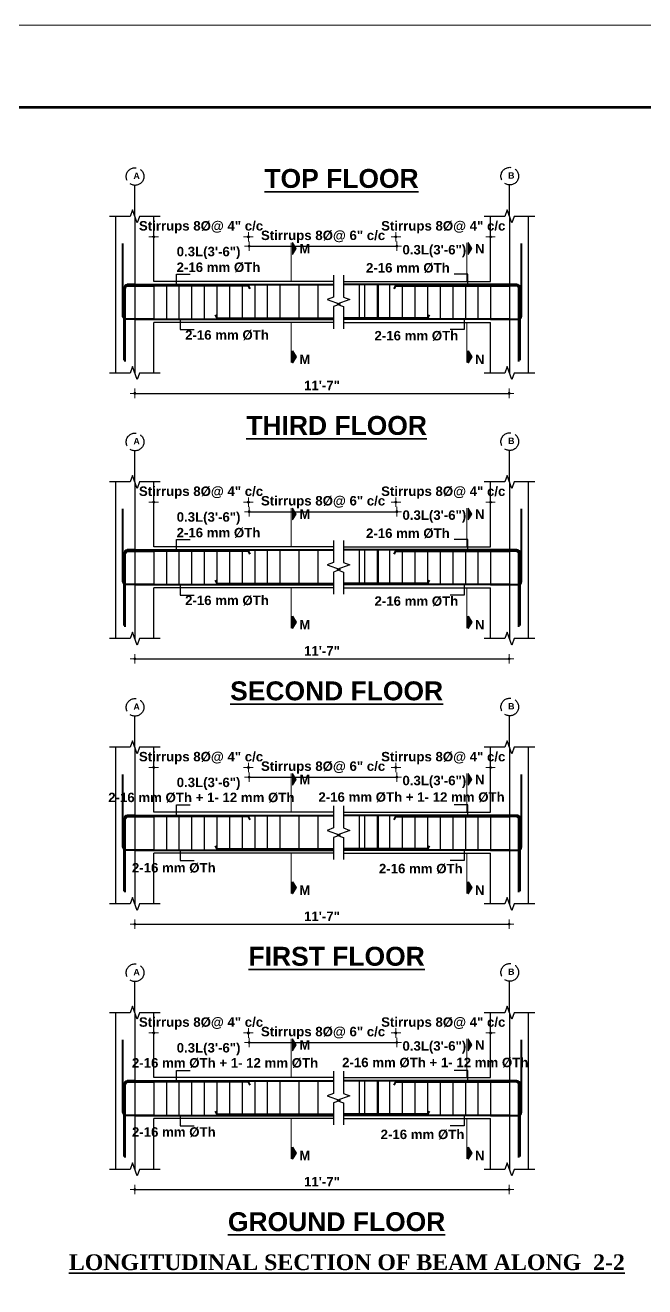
# Model space of a CAD drawing. Header units: inches. Extents: x -12073856 to 12321241, y -1226296 to 1319224.
# Drawn here: x 128717 to 129110, y 49499 to 50299 of the extents above; entities that cross this region are included whole.
import ezdxf
from ezdxf.enums import TextEntityAlignment as Align

# ---------------------------------------------------------------- set-up
doc = ezdxf.new("R2010")
doc.units = ezdxf.units.IN
doc.header["$MEASUREMENT"] = 0
doc.header["$PDMODE"] = 35
doc.linetypes.add('ACAD_ISO02W100', pattern=[15, 12, -3])
for name, color, linetype, lineweight in [('BAR', 5, 'Continuous', 40), ('BORDER', 7, 'Continuous', 60), ('Dimension', 130, 'Continuous', 9), ('Hatch', 9, 'Continuous', 9), ('HATCH1', 4, 'ACAD_ISO02W100', 13), ('TEXT', 255, 'Continuous', 35), ('Window', 3, 'Continuous', 0)]:
    doc.layers.add(name, color=color, linetype=linetype, lineweight=lineweight)
doc.layers.add('STIRRUP', color=10, linetype='Continuous')
doc.styles.add('1.8 str', font='times.ttf', dxfattribs={"width": 0.8, "height": 6})
doc.styles.add('STYLE1', font='arialbd.ttf')
doc.dimstyles.new('1.4', dxfattribs={"dimscale": 0, "dimtxt": 6, "dimasz": 0.5, "dimexe": 2, "dimexo": 9, "dimgap": 2, "dimtad": 1, "dimdec": 0, "dimlfac": 0.5, "dimzin": 3, "dimdsep": 46, "dimlunit": 4, "dimtxsty": '1.8 str', "dimblk": 'DIM', "dimcen": 3, "dimdle": 3, "dimse1": 1, "dimse2": 1, "dimclrd": 256, "dimclre": 256, "dimclrt": 7, "dimadec": 1, "dimazin": 2, "dimtfac": 1, "dimtdec": 0, "dimtix": 1, "dimtofl": 0, "dimtmove": 2, "dimatfit": 3, "dimldrblk": 'ARROW', "dimfxl": 2, "dimfrac": 2, "dimtolj": 2, "dimtzin": 0, "dimarcsym": 0})

# ---------------------------------------------------------------- blocks, each defined once
blk = doc.blocks.new('DIM')
at = {"layer": 'Dimension'}
h = blk.add_hatch(color=256, dxfattribs=at)
h.paths.add_polyline_path([(0, 1.3), (0, 0), (1.3, 0, 0.414214)])
h.paths.add_polyline_path([(1.3, 0), (0, 0), (0, -1.3, 0.414214)])
h.paths.add_polyline_path([(0, 0), (-1.3, 0, 0.414214), (0, -1.3)])
h.paths.add_polyline_path([(0, 1.3, 0.414214), (-1.3, 0), (0, 0)])
for p, q in [((-6, 0), (6, 0)), ((0, 6), (0, -6))]:
    blk.add_line(p, q, dxfattribs=at)
blk.add_circle((0, 0), 1.28, dxfattribs=at)
blk = doc.blocks.new('*D2326')
at = {"layer": 'Defpoints', "color": 0, "ltscale": 10, "transparency": 16777216}
for p in [(128798.8, 49660.2), (128798.8, 49646.66), (128858.8, 49629.14)]:
    blk.add_point(p, dxfattribs=at)
at = {"layer": 'Dimension', "lineweight": -2, "ltscale": 10, "transparency": 16777216}
for p, q in [((128798.3, 49660.2), (128797.8, 49660.2)), ((128859.3, 49660.2), (128859.8, 49660.2))]:
    blk.add_line(p, q, dxfattribs=at)
at = {"layer": 'Dimension', "lineweight": -2, "ltscale": 10, "transparency": 16777216, "xscale": 0.5, "yscale": 0.5, "zscale": 0.5}
blk.add_blockref('DIM', (128798.8, 49660.2), dxfattribs=at)
at = {"layer": 'Dimension', "lineweight": -2, "ltscale": 10, "transparency": 16777216, "xscale": 0.5, "yscale": 0.5, "zscale": 0.5, "rotation": 180}
blk.add_blockref('DIM', (128858.8, 49660.2), dxfattribs=at)
at = {"layer": 'Dimension', "color": 7, "ltscale": 10, "transparency": 16777216, "insert": (128828.8, 49666.22), "char_height": 6, "attachment_point": 5, "style": 'STYLE1'}
blk.add_mtext('\\A2;Stirrups 8%%C@ 4" c/c', dxfattribs=at)
blk = doc.blocks.new('ARROW')
at = {"layer": 'Hatch'}
h = blk.add_hatch(color=256, dxfattribs=at)
h.dxf.hatch_style = 1
h.paths.add_polyline_path([(12191115.8, -1270860.1), (12191485.4, -1270660.1), (12191115.8, -1270660.1)])
for p, q in [((12191115.8, -1270860.1), (12191115.8, -1270060.1)), ((12191015.8, -1270160.1), (12196382.9, -1270160.1)), ((12191485.4, -1270660.1), (12190746.1, -1270660.1)), ((12190746.1, -1270660.1), (12191115.8, -1270860.1)), ((12191485.4, -1270660.1), (12191115.8, -1270860.1))]:
    blk.add_line(p, q, dxfattribs=at)
blk = doc.blocks.new('*D2327')
at = {"layer": 'Defpoints', "color": 0, "ltscale": 10, "transparency": 16777216}
for p in [(129012.36, 49660.2), (129012.36, 49646.66), (128952.36, 49629.14)]:
    blk.add_point(p, dxfattribs=at)
at = {"layer": 'Dimension', "lineweight": -2, "ltscale": 10, "transparency": 16777216}
for p, q in [((128951.86, 49660.2), (128951.36, 49660.2)), ((129012.86, 49660.2), (129013.36, 49660.2))]:
    blk.add_line(p, q, dxfattribs=at)
at = {"layer": 'Dimension', "lineweight": -2, "ltscale": 10, "transparency": 16777216, "xscale": 0.5, "yscale": 0.5, "zscale": 0.5}
blk.add_blockref('DIM', (128952.36, 49660.2), dxfattribs=at)
at = {"layer": 'Dimension', "lineweight": -2, "ltscale": 10, "transparency": 16777216, "xscale": 0.5, "yscale": 0.5, "zscale": 0.5, "rotation": 180}
blk.add_blockref('DIM', (129012.36, 49660.2), dxfattribs=at)
at = {"layer": 'Dimension', "color": 7, "ltscale": 10, "transparency": 16777216, "insert": (128982.36, 49666.22), "char_height": 6, "attachment_point": 5, "style": 'STYLE1'}
blk.add_mtext('\\A2;Stirrups 8%%C@ 4" c/c', dxfattribs=at)
blk = doc.blocks.new('*D2328')
at = {"layer": 'Defpoints', "color": 0, "ltscale": 10, "transparency": 16777216}
for p in [(128952.95, 49654.16), (128859.38, 49622.74), (128952.95, 49622.74)]:
    blk.add_point(p, dxfattribs=at)
at = {"layer": 'Dimension', "lineweight": -2, "ltscale": 10, "transparency": 16777216}
blk.add_line((128859.88, 49654.16), (128952.45, 49654.16), dxfattribs=at)
at = {"layer": 'Dimension', "lineweight": -2, "ltscale": 10, "transparency": 16777216, "xscale": 0.5, "yscale": 0.5, "zscale": 0.5, "rotation": 180}
blk.add_blockref('DIM', (128859.38, 49654.16), dxfattribs=at)
at = {"layer": 'Dimension', "lineweight": -2, "ltscale": 10, "transparency": 16777216, "xscale": 0.5, "yscale": 0.5, "zscale": 0.5}
blk.add_blockref('DIM', (128952.95, 49654.16), dxfattribs=at)
at = {"layer": 'Dimension', "color": 7, "ltscale": 10, "transparency": 16777216, "insert": (128906.16, 49660.19), "char_height": 6, "attachment_point": 5, "style": 'STYLE1'}
blk.add_mtext('\\A2;Stirrups 8%%C@ 6" c/c', dxfattribs=at)
blk = doc.blocks.new('*D2329')
at = {"layer": 'Defpoints', "color": 0, "ltscale": 10, "transparency": 16777216}
for p in [(128786.8, 49573.7), (129024.15, 49573.7), (129024.15, 49560.89)]:
    blk.add_point(p, dxfattribs=at)
at = {"layer": 'Dimension', "lineweight": -2, "ltscale": 10, "transparency": 16777216}
blk.add_line((128787.3, 49560.89), (129023.65, 49560.89), dxfattribs=at)
at = {"layer": 'Dimension', "lineweight": -2, "ltscale": 10, "transparency": 16777216, "xscale": 0.5, "yscale": 0.5, "zscale": 0.5, "rotation": 180}
blk.add_blockref('DIM', (128786.8, 49560.89), dxfattribs=at)
at = {"layer": 'Dimension', "lineweight": -2, "ltscale": 10, "transparency": 16777216, "xscale": 0.5, "yscale": 0.5, "zscale": 0.5}
blk.add_blockref('DIM', (129024.15, 49560.89), dxfattribs=at)
at = {"layer": 'Dimension', "color": 7, "ltscale": 10, "transparency": 16777216, "insert": (128905.47, 49565.9), "char_height": 6, "attachment_point": 5, "style": 'STYLE1'}
blk.add_mtext('\\A2;11\'-7"', dxfattribs=at)
blk = doc.blocks.new('*D2330')
at = {"layer": 'Defpoints', "color": 0, "ltscale": 10, "transparency": 16777216}
for p in [(128798.8, 49828.49), (128798.8, 49814.95), (128858.8, 49797.43)]:
    blk.add_point(p, dxfattribs=at)
at = {"layer": 'Dimension', "lineweight": -2, "ltscale": 10, "transparency": 16777216}
for p, q in [((128798.3, 49828.49), (128797.8, 49828.49)), ((128859.3, 49828.49), (128859.8, 49828.49))]:
    blk.add_line(p, q, dxfattribs=at)
at = {"layer": 'Dimension', "lineweight": -2, "ltscale": 10, "transparency": 16777216, "xscale": 0.5, "yscale": 0.5, "zscale": 0.5}
blk.add_blockref('DIM', (128798.8, 49828.49), dxfattribs=at)
at = {"layer": 'Dimension', "lineweight": -2, "ltscale": 10, "transparency": 16777216, "xscale": 0.5, "yscale": 0.5, "zscale": 0.5, "rotation": 180}
blk.add_blockref('DIM', (128858.8, 49828.49), dxfattribs=at)
at = {"layer": 'Dimension', "color": 7, "ltscale": 10, "transparency": 16777216, "insert": (128828.8, 49834.52), "char_height": 6, "attachment_point": 5, "style": 'STYLE1'}
blk.add_mtext('\\A2;Stirrups 8%%C@ 4" c/c', dxfattribs=at)
blk = doc.blocks.new('*D2331')
at = {"layer": 'Defpoints', "color": 0, "ltscale": 10, "transparency": 16777216}
for p in [(129012.36, 49828.49), (129012.36, 49814.95), (128952.36, 49797.43)]:
    blk.add_point(p, dxfattribs=at)
at = {"layer": 'Dimension', "lineweight": -2, "ltscale": 10, "transparency": 16777216}
for p, q in [((128951.86, 49828.49), (128951.36, 49828.49)), ((129012.86, 49828.49), (129013.36, 49828.49))]:
    blk.add_line(p, q, dxfattribs=at)
at = {"layer": 'Dimension', "lineweight": -2, "ltscale": 10, "transparency": 16777216, "xscale": 0.5, "yscale": 0.5, "zscale": 0.5}
blk.add_blockref('DIM', (128952.36, 49828.49), dxfattribs=at)
at = {"layer": 'Dimension', "lineweight": -2, "ltscale": 10, "transparency": 16777216, "xscale": 0.5, "yscale": 0.5, "zscale": 0.5, "rotation": 180}
blk.add_blockref('DIM', (129012.36, 49828.49), dxfattribs=at)
at = {"layer": 'Dimension', "color": 7, "ltscale": 10, "transparency": 16777216, "insert": (128982.36, 49834.52), "char_height": 6, "attachment_point": 5, "style": 'STYLE1'}
blk.add_mtext('\\A2;Stirrups 8%%C@ 4" c/c', dxfattribs=at)
blk = doc.blocks.new('*D2332')
at = {"layer": 'Defpoints', "color": 0, "ltscale": 10, "transparency": 16777216}
for p in [(128952.95, 49822.46), (128859.38, 49791.03), (128952.95, 49791.03)]:
    blk.add_point(p, dxfattribs=at)
at = {"layer": 'Dimension', "lineweight": -2, "ltscale": 10, "transparency": 16777216}
blk.add_line((128859.88, 49822.46), (128952.45, 49822.46), dxfattribs=at)
at = {"layer": 'Dimension', "lineweight": -2, "ltscale": 10, "transparency": 16777216, "xscale": 0.5, "yscale": 0.5, "zscale": 0.5, "rotation": 180}
blk.add_blockref('DIM', (128859.38, 49822.46), dxfattribs=at)
at = {"layer": 'Dimension', "lineweight": -2, "ltscale": 10, "transparency": 16777216, "xscale": 0.5, "yscale": 0.5, "zscale": 0.5}
blk.add_blockref('DIM', (128952.95, 49822.46), dxfattribs=at)
at = {"layer": 'Dimension', "color": 7, "ltscale": 10, "transparency": 16777216, "insert": (128906.16, 49828.48), "char_height": 6, "attachment_point": 5, "style": 'STYLE1'}
blk.add_mtext('\\A2;Stirrups 8%%C@ 6" c/c', dxfattribs=at)
blk = doc.blocks.new('*D2333')
at = {"layer": 'Defpoints', "color": 0, "ltscale": 10, "transparency": 16777216}
for p in [(128798.8, 49996.78), (128798.8, 49983.24), (128858.8, 49965.73)]:
    blk.add_point(p, dxfattribs=at)
at = {"layer": 'Dimension', "lineweight": -2, "ltscale": 10, "transparency": 16777216}
for p, q in [((128798.3, 49996.78), (128797.8, 49996.78)), ((128859.3, 49996.78), (128859.8, 49996.78))]:
    blk.add_line(p, q, dxfattribs=at)
at = {"layer": 'Dimension', "lineweight": -2, "ltscale": 10, "transparency": 16777216, "xscale": 0.5, "yscale": 0.5, "zscale": 0.5}
blk.add_blockref('DIM', (128798.8, 49996.78), dxfattribs=at)
at = {"layer": 'Dimension', "lineweight": -2, "ltscale": 10, "transparency": 16777216, "xscale": 0.5, "yscale": 0.5, "zscale": 0.5, "rotation": 180}
blk.add_blockref('DIM', (128858.8, 49996.78), dxfattribs=at)
at = {"layer": 'Dimension', "color": 7, "ltscale": 10, "transparency": 16777216, "insert": (128828.8, 50002.81), "char_height": 6, "attachment_point": 5, "style": 'STYLE1'}
blk.add_mtext('\\A2;Stirrups 8%%C@ 4" c/c', dxfattribs=at)
blk = doc.blocks.new('*D2334')
at = {"layer": 'Defpoints', "color": 0, "ltscale": 10, "transparency": 16777216}
for p in [(129012.36, 49996.78), (129012.36, 49983.24), (128952.36, 49965.73)]:
    blk.add_point(p, dxfattribs=at)
at = {"layer": 'Dimension', "lineweight": -2, "ltscale": 10, "transparency": 16777216}
for p, q in [((128951.86, 49996.78), (128951.36, 49996.78)), ((129012.86, 49996.78), (129013.36, 49996.78))]:
    blk.add_line(p, q, dxfattribs=at)
at = {"layer": 'Dimension', "lineweight": -2, "ltscale": 10, "transparency": 16777216, "xscale": 0.5, "yscale": 0.5, "zscale": 0.5}
blk.add_blockref('DIM', (128952.36, 49996.78), dxfattribs=at)
at = {"layer": 'Dimension', "lineweight": -2, "ltscale": 10, "transparency": 16777216, "xscale": 0.5, "yscale": 0.5, "zscale": 0.5, "rotation": 180}
blk.add_blockref('DIM', (129012.36, 49996.78), dxfattribs=at)
at = {"layer": 'Dimension', "color": 7, "ltscale": 10, "transparency": 16777216, "insert": (128982.36, 50002.81), "char_height": 6, "attachment_point": 5, "style": 'STYLE1'}
blk.add_mtext('\\A2;Stirrups 8%%C@ 4" c/c', dxfattribs=at)
blk = doc.blocks.new('*D2335')
at = {"layer": 'Defpoints', "color": 0, "ltscale": 10, "transparency": 16777216}
for p in [(128952.95, 49990.75), (128859.38, 49959.32), (128952.95, 49959.32)]:
    blk.add_point(p, dxfattribs=at)
at = {"layer": 'Dimension', "lineweight": -2, "ltscale": 10, "transparency": 16777216}
blk.add_line((128859.88, 49990.75), (128952.45, 49990.75), dxfattribs=at)
at = {"layer": 'Dimension', "lineweight": -2, "ltscale": 10, "transparency": 16777216, "xscale": 0.5, "yscale": 0.5, "zscale": 0.5, "rotation": 180}
blk.add_blockref('DIM', (128859.38, 49990.75), dxfattribs=at)
at = {"layer": 'Dimension', "lineweight": -2, "ltscale": 10, "transparency": 16777216, "xscale": 0.5, "yscale": 0.5, "zscale": 0.5}
blk.add_blockref('DIM', (128952.95, 49990.75), dxfattribs=at)
at = {"layer": 'Dimension', "color": 7, "ltscale": 10, "transparency": 16777216, "insert": (128906.16, 49996.77), "char_height": 6, "attachment_point": 5, "style": 'STYLE1'}
blk.add_mtext('\\A2;Stirrups 8%%C@ 6" c/c', dxfattribs=at)
blk = doc.blocks.new('*D2410')
at = {"layer": 'Defpoints', "color": 0, "ltscale": 10, "transparency": 16777216}
for p in [(128798.8, 50165.08), (128798.8, 50151.53), (128858.8, 50134.02)]:
    blk.add_point(p, dxfattribs=at)
at = {"layer": 'Dimension', "lineweight": -2, "ltscale": 10, "transparency": 16777216}
for p, q in [((128798.3, 50165.08), (128797.8, 50165.08)), ((128859.3, 50165.08), (128859.8, 50165.08))]:
    blk.add_line(p, q, dxfattribs=at)
at = {"layer": 'Dimension', "lineweight": -2, "ltscale": 10, "transparency": 16777216, "xscale": 0.5, "yscale": 0.5, "zscale": 0.5}
blk.add_blockref('DIM', (128798.8, 50165.08), dxfattribs=at)
at = {"layer": 'Dimension', "lineweight": -2, "ltscale": 10, "transparency": 16777216, "xscale": 0.5, "yscale": 0.5, "zscale": 0.5, "rotation": 180}
blk.add_blockref('DIM', (128858.8, 50165.08), dxfattribs=at)
at = {"layer": 'Dimension', "color": 7, "ltscale": 10, "transparency": 16777216, "insert": (128828.8, 50171.1), "char_height": 6, "attachment_point": 5, "style": 'STYLE1'}
blk.add_mtext('\\A2;Stirrups 8%%C@ 4" c/c', dxfattribs=at)
blk = doc.blocks.new('*D2411')
at = {"layer": 'Defpoints', "color": 0, "ltscale": 10, "transparency": 16777216}
for p in [(129012.36, 50165.08), (129012.36, 50151.53), (128952.36, 50134.02)]:
    blk.add_point(p, dxfattribs=at)
at = {"layer": 'Dimension', "lineweight": -2, "ltscale": 10, "transparency": 16777216}
for p, q in [((128951.86, 50165.08), (128951.36, 50165.08)), ((129012.86, 50165.08), (129013.36, 50165.08))]:
    blk.add_line(p, q, dxfattribs=at)
at = {"layer": 'Dimension', "lineweight": -2, "ltscale": 10, "transparency": 16777216, "xscale": 0.5, "yscale": 0.5, "zscale": 0.5}
blk.add_blockref('DIM', (128952.36, 50165.08), dxfattribs=at)
at = {"layer": 'Dimension', "lineweight": -2, "ltscale": 10, "transparency": 16777216, "xscale": 0.5, "yscale": 0.5, "zscale": 0.5, "rotation": 180}
blk.add_blockref('DIM', (129012.36, 50165.08), dxfattribs=at)
at = {"layer": 'Dimension', "color": 7, "ltscale": 10, "transparency": 16777216, "insert": (128982.36, 50171.1), "char_height": 6, "attachment_point": 5, "style": 'STYLE1'}
blk.add_mtext('\\A2;Stirrups 8%%C@ 4" c/c', dxfattribs=at)
blk = doc.blocks.new('*D2412')
at = {"layer": 'Defpoints', "color": 0, "ltscale": 10, "transparency": 16777216}
for p in [(128952.95, 50159.04), (128859.38, 50127.62), (128952.95, 50127.62)]:
    blk.add_point(p, dxfattribs=at)
at = {"layer": 'Dimension', "lineweight": -2, "ltscale": 10, "transparency": 16777216}
blk.add_line((128859.88, 50159.04), (128952.45, 50159.04), dxfattribs=at)
at = {"layer": 'Dimension', "lineweight": -2, "ltscale": 10, "transparency": 16777216, "xscale": 0.5, "yscale": 0.5, "zscale": 0.5, "rotation": 180}
blk.add_blockref('DIM', (128859.38, 50159.04), dxfattribs=at)
at = {"layer": 'Dimension', "lineweight": -2, "ltscale": 10, "transparency": 16777216, "xscale": 0.5, "yscale": 0.5, "zscale": 0.5}
blk.add_blockref('DIM', (128952.95, 50159.04), dxfattribs=at)
at = {"layer": 'Dimension', "color": 7, "ltscale": 10, "transparency": 16777216, "insert": (128906.16, 50165.07), "char_height": 6, "attachment_point": 5, "style": 'STYLE1'}
blk.add_mtext('\\A2;Stirrups 8%%C@ 6" c/c', dxfattribs=at)
blk = doc.blocks.new('*D2413')
at = {"layer": 'Defpoints', "color": 0, "ltscale": 10, "transparency": 16777216}
for p in [(128786.8, 49741.99), (129024.15, 49741.99), (129024.15, 49729.18)]:
    blk.add_point(p, dxfattribs=at)
at = {"layer": 'Dimension', "lineweight": -2, "ltscale": 10, "transparency": 16777216}
blk.add_line((128787.3, 49729.18), (129023.65, 49729.18), dxfattribs=at)
at = {"layer": 'Dimension', "lineweight": -2, "ltscale": 10, "transparency": 16777216, "xscale": 0.5, "yscale": 0.5, "zscale": 0.5, "rotation": 180}
blk.add_blockref('DIM', (128786.8, 49729.18), dxfattribs=at)
at = {"layer": 'Dimension', "lineweight": -2, "ltscale": 10, "transparency": 16777216, "xscale": 0.5, "yscale": 0.5, "zscale": 0.5}
blk.add_blockref('DIM', (129024.15, 49729.18), dxfattribs=at)
at = {"layer": 'Dimension', "color": 7, "ltscale": 10, "transparency": 16777216, "insert": (128905.47, 49734.19), "char_height": 6, "attachment_point": 5, "style": 'STYLE1'}
blk.add_mtext('\\A2;11\'-7"', dxfattribs=at)
blk = doc.blocks.new('*D2414')
at = {"layer": 'Defpoints', "color": 0, "ltscale": 10, "transparency": 16777216}
for p in [(128786.8, 49910.29), (129024.15, 49910.29), (129024.15, 49897.47)]:
    blk.add_point(p, dxfattribs=at)
at = {"layer": 'Dimension', "lineweight": -2, "ltscale": 10, "transparency": 16777216}
blk.add_line((128787.3, 49897.47), (129023.65, 49897.47), dxfattribs=at)
at = {"layer": 'Dimension', "lineweight": -2, "ltscale": 10, "transparency": 16777216, "xscale": 0.5, "yscale": 0.5, "zscale": 0.5, "rotation": 180}
blk.add_blockref('DIM', (128786.8, 49897.47), dxfattribs=at)
at = {"layer": 'Dimension', "lineweight": -2, "ltscale": 10, "transparency": 16777216, "xscale": 0.5, "yscale": 0.5, "zscale": 0.5}
blk.add_blockref('DIM', (129024.15, 49897.47), dxfattribs=at)
at = {"layer": 'Dimension', "color": 7, "ltscale": 10, "transparency": 16777216, "insert": (128905.47, 49902.49), "char_height": 6, "attachment_point": 5, "style": 'STYLE1'}
blk.add_mtext('\\A2;11\'-7"', dxfattribs=at)
blk = doc.blocks.new('*D2415')
at = {"layer": 'Defpoints', "color": 0, "ltscale": 10, "transparency": 16777216}
for p in [(128786.8, 50078.58), (129024.15, 50078.58), (129024.15, 50065.77)]:
    blk.add_point(p, dxfattribs=at)
at = {"layer": 'Dimension', "lineweight": -2, "ltscale": 10, "transparency": 16777216}
blk.add_line((128787.3, 50065.77), (129023.65, 50065.77), dxfattribs=at)
at = {"layer": 'Dimension', "lineweight": -2, "ltscale": 10, "transparency": 16777216, "xscale": 0.5, "yscale": 0.5, "zscale": 0.5, "rotation": 180}
blk.add_blockref('DIM', (128786.8, 50065.77), dxfattribs=at)
at = {"layer": 'Dimension', "lineweight": -2, "ltscale": 10, "transparency": 16777216, "xscale": 0.5, "yscale": 0.5, "zscale": 0.5}
blk.add_blockref('DIM', (129024.15, 50065.77), dxfattribs=at)
at = {"layer": 'Dimension', "color": 7, "ltscale": 10, "transparency": 16777216, "insert": (128905.47, 50070.78), "char_height": 6, "attachment_point": 5, "style": 'STYLE1'}
blk.add_mtext('\\A2;11\'-7"', dxfattribs=at)

msp = doc.modelspace()

# ---------------------------------------------------------------- hatches: boundary and pattern name
at = {"layer": 'TEXT', "ltscale": 10}
for points in [[(128886.78, 50161.32), (128886.78, 50153.81), (128889.09, 50157.57)], [(128998.16, 50161.32), (128998.16, 50153.81), (129000.47, 50157.57)], [(128886.78, 50085.18), (128886.78, 50092.68), (128889.09, 50088.93)], [(128998.16, 50085.18), (128998.16, 50092.68), (129000.47, 50088.93)], [(128886.78, 49993.02), (128886.78, 49985.52), (128889.09, 49989.27)], [(128998.16, 49993.02), (128998.16, 49985.52), (129000.47, 49989.27)], [(128886.78, 49916.88), (128886.78, 49924.39), (128889.09, 49920.64)], [(128998.16, 49916.88), (128998.16, 49924.39), (129000.47, 49920.64)], [(128886.78, 49824.73), (128886.78, 49817.23), (128889.09, 49820.98)], [(128998.16, 49824.73), (128998.16, 49817.23), (129000.47, 49820.98)], [(128886.78, 49748.59), (128886.78, 49756.09), (128889.09, 49752.34)], [(128998.16, 49748.59), (128998.16, 49756.09), (129000.47, 49752.34)], [(128886.78, 49656.44), (128886.78, 49648.94), (128889.09, 49652.69)], [(128998.16, 49656.44), (128998.16, 49648.94), (129000.47, 49652.69)], [(128886.78, 49580.3), (128886.78, 49587.8), (128889.09, 49584.05)], [(128998.16, 49580.3), (128998.16, 49587.8), (129000.47, 49584.05)]]:
    msp.add_hatch(color=256, dxfattribs=at).paths.add_polyline_path(points)

# ---------------------------------------------------------------- linework, layer by layer
for p, q in [((128786.8, 50177.94), (128786.8, 50197.89)), ((129024.36, 50177.94), (129024.36, 50197.89)), ((128786.8, 50177.94), (128786.8, 50078.58)), ((129024.36, 50177.94), (129024.36, 50078.58)), ((128786.8, 50009.64), (128786.8, 50029.59)), ((129024.36, 50009.64), (129024.36, 50029.59)), ((128786.8, 50009.64), (128786.8, 49910.29)), ((129024.36, 50009.64), (129024.36, 49910.29)), ((128786.8, 49841.35), (128786.8, 49861.3)), ((129024.36, 49841.35), (129024.36, 49861.3)), ((128786.8, 49841.35), (128786.8, 49741.99)), ((129024.36, 49841.35), (129024.36, 49741.99)), ((128786.8, 49673.06), (128786.8, 49693.01)), ((129024.36, 49673.06), (129024.36, 49693.01)), ((128786.8, 49673.06), (128786.8, 49573.7)), ((129024.36, 49673.06), (129024.36, 49573.7))]:
    msp.add_line(p, q)
at = {"ltscale": 10}
for p, q in [((128774.8, 50078.58), (128774.8, 50177.94)), ((128798.8, 50136.77), (128798.8, 50177.94)), ((129012.36, 50136.77), (129012.36, 50177.94)), ((129036.36, 50134.02), (129036.36, 50177.94)), ((128912.8, 50136.77), (128798.8, 50136.77)), ((128919.01, 50136.77), (129012.36, 50136.77)), ((129036.36, 50078.58), (129036.36, 50134.02)), ((128912.8, 50110.77), (128798.8, 50110.77)), ((128798.8, 50078.58), (128798.8, 50110.77)), ((128919.01, 50110.77), (129012.36, 50110.77)), ((129012.36, 50078.58), (129012.36, 50110.77)), ((128774.8, 49910.29), (128774.8, 50009.64)), ((128798.8, 49968.48), (128798.8, 50009.64)), ((129012.36, 49968.48), (129012.36, 50009.64)), ((129036.36, 49965.73), (129036.36, 50009.64)), ((128912.8, 49968.48), (128798.8, 49968.48)), ((128919.01, 49968.48), (129012.36, 49968.48)), ((129036.36, 49910.29), (129036.36, 49965.73)), ((128912.8, 49942.48), (128798.8, 49942.48)), ((128798.8, 49910.29), (128798.8, 49942.48)), ((128919.01, 49942.48), (129012.36, 49942.48)), ((129012.36, 49910.29), (129012.36, 49942.48)), ((128774.8, 49741.99), (128774.8, 49841.35)), ((128798.8, 49800.18), (128798.8, 49841.35)), ((129012.36, 49800.18), (129012.36, 49841.35)), ((129036.36, 49797.43), (129036.36, 49841.35)), ((128912.8, 49800.18), (128798.8, 49800.18)), ((128919.01, 49800.18), (129012.36, 49800.18)), ((129036.36, 49741.99), (129036.36, 49797.43)), ((128912.8, 49774.18), (128798.8, 49774.18)), ((128798.8, 49741.99), (128798.8, 49774.18)), ((128919.01, 49774.18), (129012.36, 49774.18)), ((129012.36, 49741.99), (129012.36, 49774.18)), ((128774.8, 49573.7), (128774.8, 49673.06)), ((128798.8, 49631.89), (128798.8, 49673.06)), ((129012.36, 49631.89), (129012.36, 49673.06)), ((129036.36, 49629.14), (129036.36, 49673.06)), ((128912.8, 49631.89), (128798.8, 49631.89)), ((128919.01, 49631.89), (129012.36, 49631.89)), ((129036.36, 49573.7), (129036.36, 49629.14)), ((128912.8, 49605.89), (128798.8, 49605.89)), ((128798.8, 49573.7), (128798.8, 49605.89)), ((128919.01, 49605.89), (129012.36, 49605.89)), ((129012.36, 49573.7), (129012.36, 49605.89))]:
    msp.add_line(p, q, dxfattribs=at)
at = {"linetype": 'Continuous', "ltscale": 10}
for points in [[(128802.8, 50177.94), (128789.8, 50177.94), (128788.3, 50173.81), (128785.3, 50182.06), (128783.8, 50177.94), (128770.8, 50177.94)], [(129040.36, 50177.94), (129027.36, 50177.94), (129025.86, 50173.81), (129022.86, 50182.06), (129021.36, 50177.94), (129008.36, 50177.94)], [(128912.8, 50140.77), (128912.8, 50126.77), (128908.67, 50125.27), (128916.92, 50122.27), (128912.8, 50120.77), (128912.8, 50106.77)], [(128912.8, 50140.77), (128912.8, 50126.77), (128908.67, 50125.27), (128916.92, 50122.27), (128912.8, 50120.77), (128912.8, 50106.77)], [(128919.01, 50140.77), (128919.01, 50126.77), (128923.13, 50125.27), (128914.89, 50122.27), (128919.01, 50120.77), (128919.01, 50106.77)], [(128919.01, 50140.77), (128919.01, 50126.77), (128923.13, 50125.27), (128914.89, 50122.27), (128919.01, 50120.77), (128919.01, 50106.77)], [(128802.8, 50078.58), (128789.8, 50078.58), (128788.3, 50074.46), (128785.3, 50082.7), (128783.8, 50078.58), (128770.8, 50078.58)], [(129040.36, 50078.58), (129027.36, 50078.58), (129025.86, 50074.46), (129022.86, 50082.7), (129021.36, 50078.58), (129008.36, 50078.58)], [(128802.8, 50009.64), (128789.8, 50009.64), (128788.3, 50005.52), (128785.3, 50013.76), (128783.8, 50009.64), (128770.8, 50009.64)], [(129040.36, 50009.64), (129027.36, 50009.64), (129025.86, 50005.52), (129022.86, 50013.76), (129021.36, 50009.64), (129008.36, 50009.64)], [(128912.8, 49972.48), (128912.8, 49958.48), (128908.67, 49956.98), (128916.92, 49953.98), (128912.8, 49952.48), (128912.8, 49938.48)], [(128912.8, 49972.48), (128912.8, 49958.48), (128908.67, 49956.98), (128916.92, 49953.98), (128912.8, 49952.48), (128912.8, 49938.48)], [(128919.01, 49972.48), (128919.01, 49958.48), (128923.13, 49956.98), (128914.89, 49953.98), (128919.01, 49952.48), (128919.01, 49938.48)], [(128919.01, 49972.48), (128919.01, 49958.48), (128923.13, 49956.98), (128914.89, 49953.98), (128919.01, 49952.48), (128919.01, 49938.48)], [(128802.8, 49910.29), (128789.8, 49910.29), (128788.3, 49906.16), (128785.3, 49914.41), (128783.8, 49910.29), (128770.8, 49910.29)], [(129040.36, 49910.29), (129027.36, 49910.29), (129025.86, 49906.16), (129022.86, 49914.41), (129021.36, 49910.29), (129008.36, 49910.29)], [(128802.8, 49841.35), (128789.8, 49841.35), (128788.3, 49837.23), (128785.3, 49845.47), (128783.8, 49841.35), (128770.8, 49841.35)], [(129040.36, 49841.35), (129027.36, 49841.35), (129025.86, 49837.23), (129022.86, 49845.47), (129021.36, 49841.35), (129008.36, 49841.35)], [(128912.8, 49804.18), (128912.8, 49790.18), (128908.67, 49788.68), (128916.92, 49785.68), (128912.8, 49784.18), (128912.8, 49770.18)], [(128912.8, 49804.18), (128912.8, 49790.18), (128908.67, 49788.68), (128916.92, 49785.68), (128912.8, 49784.18), (128912.8, 49770.18)], [(128919.01, 49804.18), (128919.01, 49790.18), (128923.13, 49788.68), (128914.89, 49785.68), (128919.01, 49784.18), (128919.01, 49770.18)], [(128919.01, 49804.18), (128919.01, 49790.18), (128923.13, 49788.68), (128914.89, 49785.68), (128919.01, 49784.18), (128919.01, 49770.18)], [(128802.8, 49741.99), (128789.8, 49741.99), (128788.3, 49737.87), (128785.3, 49746.11), (128783.8, 49741.99), (128770.8, 49741.99)], [(129040.36, 49741.99), (129027.36, 49741.99), (129025.86, 49737.87), (129022.86, 49746.11), (129021.36, 49741.99), (129008.36, 49741.99)], [(128802.8, 49673.06), (128789.8, 49673.06), (128788.3, 49668.94), (128785.3, 49677.18), (128783.8, 49673.06), (128770.8, 49673.06)], [(129040.36, 49673.06), (129027.36, 49673.06), (129025.86, 49668.94), (129022.86, 49677.18), (129021.36, 49673.06), (129008.36, 49673.06)], [(128912.8, 49635.89), (128912.8, 49621.89), (128908.67, 49620.39), (128916.92, 49617.39), (128912.8, 49615.89), (128912.8, 49601.89)], [(128912.8, 49635.89), (128912.8, 49621.89), (128908.67, 49620.39), (128916.92, 49617.39), (128912.8, 49615.89), (128912.8, 49601.89)], [(128919.01, 49635.89), (128919.01, 49621.89), (128923.13, 49620.39), (128914.89, 49617.39), (128919.01, 49615.89), (128919.01, 49601.89)], [(128919.01, 49635.89), (128919.01, 49621.89), (128923.13, 49620.39), (128914.89, 49617.39), (128919.01, 49615.89), (128919.01, 49601.89)], [(128802.8, 49573.7), (128789.8, 49573.7), (128788.3, 49569.58), (128785.3, 49577.82), (128783.8, 49573.7), (128770.8, 49573.7)], [(129040.36, 49573.7), (129027.36, 49573.7), (129025.86, 49569.58), (129022.86, 49577.82), (129021.36, 49573.7), (129008.36, 49573.7)]]:
    msp.add_lwpolyline(points, dxfattribs=at)
at = {"layer": 'BAR', "ltscale": 10}
for p, q in [((128786.8, 50134.77), (128782.06, 50134.77)), ((128786.8, 50134.77), (128912.8, 50134.77)), ((129024.36, 50134.77), (128919.01, 50134.77)), ((128786.8, 50112.77), (128780.8, 50112.77)), ((128786.8, 50112.77), (128912.8, 50112.77)), ((129024.36, 50112.77), (128919.01, 50112.77)), ((128786.8, 49966.48), (128782.06, 49966.48)), ((128786.8, 49966.48), (128912.8, 49966.48)), ((129024.36, 49966.48), (128919.01, 49966.48)), ((128786.8, 49944.48), (128780.8, 49944.48)), ((128786.8, 49944.48), (128912.8, 49944.48)), ((129024.36, 49944.48), (128919.01, 49944.48)), ((128786.8, 49798.18), (128782.06, 49798.18)), ((128786.8, 49798.18), (128912.8, 49798.18)), ((129024.36, 49798.18), (128919.01, 49798.18)), ((128786.8, 49776.18), (128780.8, 49776.18)), ((128786.8, 49776.18), (128912.8, 49776.18)), ((129024.36, 49776.18), (128919.01, 49776.18)), ((128786.8, 49629.89), (128782.06, 49629.89)), ((128786.8, 49629.89), (128912.8, 49629.89)), ((129024.36, 49629.89), (128919.01, 49629.89)), ((128786.8, 49607.89), (128780.8, 49607.89)), ((128786.8, 49607.89), (128912.8, 49607.89)), ((129024.36, 49607.89), (128919.01, 49607.89))]:
    msp.add_line(p, q, dxfattribs=at)
for points in [[(128798.8, 50112.77), (128781.31, 50112.77, -0.414214), (128779.3, 50114.78), (128779.3, 50160.77)], [(129012.36, 50112.77), (129029.85, 50112.77, 0.414214), (129031.86, 50114.78), (129031.86, 50160.77)], [(128780.05, 50086.77), (128780.05, 50132.75, -0.414214), (128782.06, 50134.77), (128798.8, 50134.77)], [(128780.8, 50086.02), (128780.8, 50132, -0.414214), (128782.81, 50134.02), (128798.8, 50134.02)], [(129031.11, 50086.77), (129031.11, 50132.75, 0.414214), (129029.1, 50134.77), (129012.36, 50134.77)], [(129030.36, 50086.02), (129030.36, 50132, 0.414214), (129028.35, 50134.02), (129012.36, 50134.02)], [(128798.8, 49944.48), (128781.31, 49944.48, -0.414214), (128779.3, 49946.49), (128779.3, 49992.48)], [(129012.36, 49944.48), (129029.85, 49944.48, 0.414214), (129031.86, 49946.49), (129031.86, 49992.48)], [(128780.05, 49918.48), (128780.05, 49964.46, -0.414214), (128782.06, 49966.48), (128798.8, 49966.48)], [(128780.8, 49917.73), (128780.8, 49963.71, -0.414214), (128782.81, 49965.73), (128798.8, 49965.73)], [(129031.11, 49918.48), (129031.11, 49964.46, 0.414214), (129029.1, 49966.48), (129012.36, 49966.48)], [(129030.36, 49917.73), (129030.36, 49963.71, 0.414214), (129028.35, 49965.73), (129012.36, 49965.73)], [(128798.8, 49776.18), (128781.31, 49776.18, -0.414214), (128779.3, 49778.2), (128779.3, 49824.18)], [(129012.36, 49776.18), (129029.85, 49776.18, 0.414214), (129031.86, 49778.2), (129031.86, 49824.18)], [(128780.05, 49750.18), (128780.05, 49796.17, -0.414214), (128782.06, 49798.18), (128798.8, 49798.18)], [(128780.8, 49749.43), (128780.8, 49795.42, -0.414214), (128782.81, 49797.43), (128798.8, 49797.43)], [(129031.11, 49750.18), (129031.11, 49796.17, 0.414214), (129029.1, 49798.18), (129012.36, 49798.18)], [(129030.36, 49749.43), (129030.36, 49795.42, 0.414214), (129028.35, 49797.43), (129012.36, 49797.43)], [(128798.8, 49607.89), (128781.31, 49607.89, -0.414214), (128779.3, 49609.91), (128779.3, 49655.89)], [(129012.36, 49607.89), (129029.85, 49607.89, 0.414214), (129031.86, 49609.91), (129031.86, 49655.89)], [(128780.05, 49581.89), (128780.05, 49627.88, -0.414214), (128782.06, 49629.89), (128798.8, 49629.89)], [(128780.8, 49581.14), (128780.8, 49627.13, -0.414214), (128782.81, 49629.14), (128798.8, 49629.14)], [(129031.11, 49581.89), (129031.11, 49627.88, 0.414214), (129029.1, 49629.89), (129012.36, 49629.89)], [(129030.36, 49581.14), (129030.36, 49627.13, 0.414214), (129028.35, 49629.14), (129012.36, 49629.14)]]:
    msp.add_lwpolyline(points, format="xyb", dxfattribs=at)
for points in [[(128782.81, 50134.02), (128786.8, 50134.02)], [(128859.84, 50132.02), (128858.8, 50134.02), (128786.8, 50134.02)], [(128951.32, 50132.02), (128952.36, 50134.02), (129024.36, 50134.02)], [(128837.84, 50115.52), (128838.8, 50113.52), (128912.8, 50113.52)], [(128973.32, 50115.52), (128972.36, 50113.52), (128919.01, 50113.52)], [(128782.81, 49965.73), (128786.8, 49965.73)], [(128859.84, 49963.73), (128858.8, 49965.73), (128786.8, 49965.73)], [(128951.32, 49963.73), (128952.36, 49965.73), (129024.36, 49965.73)], [(128837.84, 49947.23), (128838.8, 49945.23), (128912.8, 49945.23)], [(128973.32, 49947.23), (128972.36, 49945.23), (128919.01, 49945.23)], [(128782.81, 49797.43), (128786.8, 49797.43)], [(128859.84, 49795.43), (128858.8, 49797.43), (128786.8, 49797.43)], [(128951.32, 49795.43), (128952.36, 49797.43), (129024.36, 49797.43)], [(128837.84, 49778.93), (128838.8, 49776.93), (128912.8, 49776.93)], [(128973.32, 49778.93), (128972.36, 49776.93), (128919.01, 49776.93)], [(128782.81, 49629.14), (128786.8, 49629.14)], [(128859.84, 49627.14), (128858.8, 49629.14), (128786.8, 49629.14)], [(128951.32, 49627.14), (128952.36, 49629.14), (129024.36, 49629.14)], [(128837.84, 49610.64), (128838.8, 49608.64), (128912.8, 49608.64)], [(128973.32, 49610.64), (128972.36, 49608.64), (128919.01, 49608.64)]]:
    msp.add_lwpolyline(points, dxfattribs=at)
at = {"layer": 'BORDER'}
msp.add_lwpolyline([(131209.5, 50247.19), (131209.5, 48156.34), (128146.66, 48156.34), (128146.66, 50247.19)], close=True, dxfattribs=at)
at = {"layer": 'Dimension', "ltscale": 10}
for p, q in [((128885.93, 50136.77), (128885.93, 50161.27)), ((128997.31, 50136.77), (128997.31, 50161.27)), ((128885.93, 50085.23), (128885.93, 50110.77)), ((128997.31, 50085.23), (128997.31, 50110.77)), ((128885.93, 49968.48), (128885.93, 49992.97)), ((128997.31, 49968.48), (128997.31, 49992.97)), ((128885.93, 49916.93), (128885.93, 49942.48)), ((128997.31, 49916.93), (128997.31, 49942.48)), ((128885.93, 49800.18), (128885.93, 49824.68)), ((128997.31, 49800.18), (128997.31, 49824.68)), ((128885.93, 49748.64), (128885.93, 49774.18)), ((128997.31, 49748.64), (128997.31, 49774.18)), ((128885.93, 49631.89), (128885.93, 49656.39)), ((128997.31, 49631.89), (128997.31, 49656.39)), ((128885.93, 49580.35), (128885.93, 49605.89)), ((128997.31, 49580.35), (128997.31, 49605.89))]:
    msp.add_line(p, q, dxfattribs=at)
for points in [[(128886.78, 50153.81), (128886.78, 50161.32), (128889.09, 50157.57), (128886.78, 50153.81)], [(128998.16, 50153.81), (128998.16, 50161.32), (129000.47, 50157.57), (128998.16, 50153.81)], [(128886.78, 49985.52), (128886.78, 49993.02), (128889.09, 49989.27), (128886.78, 49985.52)], [(128998.16, 49985.52), (128998.16, 49993.02), (129000.47, 49989.27), (128998.16, 49985.52)], [(128886.78, 49817.23), (128886.78, 49824.73), (128889.09, 49820.98), (128886.78, 49817.23)], [(128998.16, 49817.23), (128998.16, 49824.73), (129000.47, 49820.98), (128998.16, 49817.23)], [(128886.78, 49648.94), (128886.78, 49656.44), (128889.09, 49652.69), (128886.78, 49648.94)], [(128998.16, 49648.94), (128998.16, 49656.44), (129000.47, 49652.69), (128998.16, 49648.94)]]:
    msp.add_lwpolyline(points, dxfattribs=at)
at = {"layer": 'HATCH1', "lineweight": 25}
for centre in [(128786.96, 50203.26), (129024.53, 50203.49), (128786.96, 50034.97), (129024.53, 50035.19), (128786.96, 49866.68), (129024.53, 49866.9), (128786.96, 49698.38), (129024.53, 49698.61)]:
    msp.add_circle(centre, 5.6, dxfattribs=at)
at = {"layer": 'STIRRUP'}
for p, q in [((128798.8, 50135.17), (128798.8, 50112.37)), ((128806.8, 50135.17), (128806.8, 50112.37)), ((128814.8, 50135.17), (128814.8, 50112.37)), ((128822.8, 50135.17), (128822.8, 50112.37)), ((128830.8, 50135.17), (128830.8, 50112.37)), ((128838.8, 50135.17), (128838.8, 50112.37)), ((128846.8, 50135.17), (128846.8, 50112.37)), ((128854.8, 50135.17), (128854.8, 50112.37)), ((128862.8, 50135.17), (128862.8, 50112.37)), ((128870.8, 50135.17), (128870.8, 50112.37)), ((128878.8, 50135.17), (128878.8, 50112.37)), ((128890.8, 50135.17), (128890.8, 50112.37)), ((128902.8, 50135.17), (128902.8, 50112.37)), ((128929.01, 50135.17), (128929.01, 50112.37)), ((128932.36, 50135.17), (128932.36, 50112.37)), ((128940.36, 50135.17), (128940.36, 50112.37)), ((128941.01, 50135.17), (128941.01, 50112.37)), ((128948.36, 50135.17), (128948.36, 50112.37)), ((128956.36, 50135.17), (128956.36, 50112.37)), ((128964.36, 50135.17), (128964.36, 50112.37)), ((128972.36, 50135.17), (128972.36, 50112.37)), ((128980.36, 50135.17), (128980.36, 50112.37)), ((128988.36, 50135.17), (128988.36, 50112.37)), ((128996.36, 50135.17), (128996.36, 50112.37)), ((129004.36, 50135.17), (129004.36, 50112.37)), ((129012.36, 50135.17), (129012.36, 50112.37)), ((128798.8, 49966.88), (128798.8, 49944.08)), ((128806.8, 49966.88), (128806.8, 49944.08)), ((128814.8, 49966.88), (128814.8, 49944.08)), ((128822.8, 49966.88), (128822.8, 49944.08)), ((128830.8, 49966.88), (128830.8, 49944.08)), ((128838.8, 49966.88), (128838.8, 49944.08)), ((128846.8, 49966.88), (128846.8, 49944.08)), ((128854.8, 49966.88), (128854.8, 49944.08)), ((128862.8, 49966.88), (128862.8, 49944.08)), ((128870.8, 49966.88), (128870.8, 49944.08)), ((128878.8, 49966.88), (128878.8, 49944.08)), ((128890.8, 49966.88), (128890.8, 49944.08)), ((128902.8, 49966.88), (128902.8, 49944.08)), ((128929.01, 49966.88), (128929.01, 49944.08)), ((128932.36, 49966.88), (128932.36, 49944.08)), ((128940.36, 49966.88), (128940.36, 49944.08)), ((128941.01, 49966.88), (128941.01, 49944.08)), ((128948.36, 49966.88), (128948.36, 49944.08)), ((128956.36, 49966.88), (128956.36, 49944.08)), ((128964.36, 49966.88), (128964.36, 49944.08)), ((128972.36, 49966.88), (128972.36, 49944.08)), ((128980.36, 49966.88), (128980.36, 49944.08)), ((128988.36, 49966.88), (128988.36, 49944.08)), ((128996.36, 49966.88), (128996.36, 49944.08)), ((129004.36, 49966.88), (129004.36, 49944.08)), ((129012.36, 49966.88), (129012.36, 49944.08)), ((128798.8, 49798.58), (128798.8, 49775.78)), ((128806.8, 49798.58), (128806.8, 49775.78)), ((128814.8, 49798.58), (128814.8, 49775.78)), ((128822.8, 49798.58), (128822.8, 49775.78)), ((128830.8, 49798.58), (128830.8, 49775.78)), ((128838.8, 49798.58), (128838.8, 49775.78)), ((128846.8, 49798.58), (128846.8, 49775.78)), ((128854.8, 49798.58), (128854.8, 49775.78)), ((128862.8, 49798.58), (128862.8, 49775.78)), ((128870.8, 49798.58), (128870.8, 49775.78)), ((128878.8, 49798.58), (128878.8, 49775.78)), ((128890.8, 49798.58), (128890.8, 49775.78)), ((128902.8, 49798.58), (128902.8, 49775.78)), ((128929.01, 49798.58), (128929.01, 49775.78)), ((128932.36, 49798.58), (128932.36, 49775.78)), ((128940.36, 49798.58), (128940.36, 49775.78)), ((128941.01, 49798.58), (128941.01, 49775.78)), ((128948.36, 49798.58), (128948.36, 49775.78)), ((128956.36, 49798.58), (128956.36, 49775.78)), ((128964.36, 49798.58), (128964.36, 49775.78)), ((128972.36, 49798.58), (128972.36, 49775.78)), ((128980.36, 49798.58), (128980.36, 49775.78)), ((128988.36, 49798.58), (128988.36, 49775.78)), ((128996.36, 49798.58), (128996.36, 49775.78)), ((129004.36, 49798.58), (129004.36, 49775.78)), ((129012.36, 49798.58), (129012.36, 49775.78)), ((128798.8, 49630.29), (128798.8, 49607.49)), ((128806.8, 49630.29), (128806.8, 49607.49)), ((128814.8, 49630.29), (128814.8, 49607.49)), ((128822.8, 49630.29), (128822.8, 49607.49)), ((128830.8, 49630.29), (128830.8, 49607.49)), ((128838.8, 49630.29), (128838.8, 49607.49)), ((128846.8, 49630.29), (128846.8, 49607.49)), ((128854.8, 49630.29), (128854.8, 49607.49)), ((128862.8, 49630.29), (128862.8, 49607.49)), ((128870.8, 49630.29), (128870.8, 49607.49)), ((128878.8, 49630.29), (128878.8, 49607.49)), ((128890.8, 49630.29), (128890.8, 49607.49)), ((128902.8, 49630.29), (128902.8, 49607.49)), ((128929.01, 49630.29), (128929.01, 49607.49)), ((128932.36, 49630.29), (128932.36, 49607.49)), ((128940.36, 49630.29), (128940.36, 49607.49)), ((128941.01, 49630.29), (128941.01, 49607.49)), ((128948.36, 49630.29), (128948.36, 49607.49)), ((128956.36, 49630.29), (128956.36, 49607.49)), ((128964.36, 49630.29), (128964.36, 49607.49)), ((128972.36, 49630.29), (128972.36, 49607.49)), ((128980.36, 49630.29), (128980.36, 49607.49)), ((128988.36, 49630.29), (128988.36, 49607.49)), ((128996.36, 49630.29), (128996.36, 49607.49)), ((129004.36, 49630.29), (129004.36, 49607.49)), ((129012.36, 49630.29), (129012.36, 49607.49))]:
    msp.add_line(p, q, dxfattribs=at)
at = {"layer": 'TEXT', "ltscale": 10}
for points in [[(128886.78, 50092.68), (128886.78, 50085.18), (128889.09, 50088.93), (128886.78, 50092.68)], [(128998.16, 50092.68), (128998.16, 50085.18), (129000.47, 50088.93), (128998.16, 50092.68)], [(128886.78, 49924.39), (128886.78, 49916.88), (128889.09, 49920.64), (128886.78, 49924.39)], [(128998.16, 49924.39), (128998.16, 49916.88), (129000.47, 49920.64), (128998.16, 49924.39)], [(128886.78, 49756.09), (128886.78, 49748.59), (128889.09, 49752.34), (128886.78, 49756.09)], [(128998.16, 49756.09), (128998.16, 49748.59), (129000.47, 49752.34), (128998.16, 49756.09)], [(128886.78, 49587.8), (128886.78, 49580.3), (128889.09, 49584.05), (128886.78, 49587.8)], [(128998.16, 49587.8), (128998.16, 49580.3), (129000.47, 49584.05), (128998.16, 49587.8)]]:
    msp.add_lwpolyline(points, dxfattribs=at)
at = {"layer": 'Window'}
msp.add_lwpolyline([(131261.5, 50299.19), (131261.5, 48104.34), (128094.66, 48104.34), (128094.66, 50299.19)], close=True, dxfattribs=at)

# ---------------------------------------------------------------- texts
at = {"layer": 'HATCH1', "lineweight": 25, "style": 'STYLE1'}
for s, p in [('A', (128785.94, 50201.71)), ('B', (129023.5, 50201.94)), ('A', (128785.94, 50033.42)), ('B', (129023.5, 50033.64)), ('A', (128785.94, 49865.13)), ('B', (129023.5, 49865.35)), ('A', (128785.94, 49696.83)), ('B', (129023.5, 49697.06))]:
    msp.add_text(s, height=4, dxfattribs=at).set_placement(p)
at = {"layer": 'TEXT', "style": 'STYLE1'}
for s, p in [('%%UTOP FLOOR', (128917.86, 50202.04)), ('%%UTHIRD FLOOR', (128914.76, 50045.43)), ('%%USECOND FLOOR', (128914.76, 49877.13)), ('%%UFIRST FLOOR', (128914.76, 49708.84)), ('%%UGROUND FLOOR', (128914.76, 49540.55))]:
    msp.add_text(s, height=12, dxfattribs=at).set_placement(p, align=Align.MIDDLE_CENTER)
for p in [(128813.36, 50152.69), (128956.49, 50153.85), (128813.36, 49984.39), (128956.49, 49985.56), (128813.36, 49816.1), (128956.49, 49817.27), (128813.36, 49647.81), (128956.49, 49648.97)]:
    msp.add_text('0.3L(3\'-6")', height=6, dxfattribs=at).set_placement(p)
at = {"layer": 'TEXT', "ltscale": 10, "style": 'STYLE1'}
for s, p in [('M', (128891.09, 50154.48)), ('N', (129002.46, 50154.48)), ('2-16 mm %%CTh ', (128813.31, 50142.75)), ('2-16 mm %%CTh ', (128933.39, 50142.4)), ('2-16 mm %%CTh ', (128818.71, 50099.8)), ('2-16 mm %%CTh ', (128938.78, 50099.35)), ('M', (128891.09, 50084.35)), ('N', (129002.46, 50084.35)), ('M', (128891.09, 49986.19)), ('N', (129002.46, 49986.19)), ('2-16 mm %%CTh ', (128813.31, 49974.46)), ('2-16 mm %%CTh ', (128933.39, 49974.1)), ('2-16 mm %%CTh ', (128818.71, 49931.51)), ('2-16 mm %%CTh ', (128938.78, 49931.06)), ('M', (128891.09, 49916.06)), ('N', (129002.46, 49916.06)), ('M', (128891.09, 49817.89)), ('N', (129002.46, 49817.89)), ('2-16 mm %%CTh + 1- 12 mm %%CTh', (128769.97, 49806.55)), ('2-16 mm %%CTh + 1- 12 mm %%CTh', (128903.23, 49806.81)), ('2-16 mm %%CTh', (128784.99, 49761.98)), ('2-16 mm %%CTh', (128941.58, 49761.44)), ('M', (128891.09, 49747.77)), ('N', (129002.46, 49747.77)), ('M', (128891.09, 49649.6)), ('N', (129002.46, 49649.6)), ('2-16 mm %%CTh + 1- 12 mm %%CTh', (128784.99, 49638.26)), ('2-16 mm %%CTh + 1- 12 mm %%CTh', (128918.24, 49638.51)), ('2-16 mm %%CTh ', (128784.99, 49594.42)), ('2-16 mm %%CTh ', (128942.67, 49592.9)), ('M', (128891.09, 49579.47)), ('N', (129002.46, 49579.47))]:
    msp.add_text(s, height=6, dxfattribs=at).set_placement(p)
at = {"layer": 'TEXT', "insert": (128745.01, 49519.84), "char_height": 10, "width": 450.6233, "attachment_point": 1, "style": 'STYLE1'}
msp.add_mtext('{\\fTimes New Roman|b1|i0|c0|p18;\\LLONGITUDINAL SECTION OF BEAM ALONG  2-2}', dxfattribs=at)

# ---------------------------------------------------------------- dimensions: what is measured, and where the dimension line sits
at = {"layer": 'Dimension', "ltscale": 10}
for base, p1, p2, picture, middle in [((128798.8, 50165.08), (128858.8, 50134.02), (128798.8, 50151.53), '*D2410', (128828.8, 50171.1)), ((128798.8, 49996.78), (128858.8, 49965.73), (128798.8, 49983.24), '*D2333', (128828.8, 50002.81)), ((128798.8, 49828.49), (128858.8, 49797.43), (128798.8, 49814.95), '*D2330', (128828.8, 49834.52)), ((128798.8, 49660.2), (128858.8, 49629.14), (128798.8, 49646.66), '*D2326', (128828.8, 49666.22))]:
    dim = msp.add_linear_dim(base=base, p1=p1, p2=p2, angle=180, text='Stirrups 8%%C@ 4" c/c', dimstyle='1.4', override={"dimscale": 1, "dimtxsty": 'STYLE1'}, dxfattribs=at)
    dim.commit()
    dim.dimension.update_dxf_attribs({"geometry": picture, "text_midpoint": middle})
for base, p1, p2, text, picture, middle in [((129012.36, 50165.08), (128952.36, 50134.02), (129012.36, 50151.53), 'Stirrups 8%%C@ 4" c/c', '*D2411', (128982.36, 50171.1)), ((128952.95, 50159.04), (128859.38, 50127.62), (128952.95, 50127.62), 'Stirrups 8%%C@ 6" c/c', '*D2412', (128906.16, 50165.07)), ((129024.15, 50065.77), (128786.8, 50078.58), (129024.15, 50078.58), '11\'-7"', '*D2415', (128905.47, 50070.78)), ((129012.36, 49996.78), (128952.36, 49965.73), (129012.36, 49983.24), 'Stirrups 8%%C@ 4" c/c', '*D2334', (128982.36, 50002.81)), ((128952.95, 49990.75), (128859.38, 49959.32), (128952.95, 49959.32), 'Stirrups 8%%C@ 6" c/c', '*D2335', (128906.16, 49996.77)), ((129024.15, 49897.47), (128786.8, 49910.29), (129024.15, 49910.29), '11\'-7"', '*D2414', (128905.47, 49902.49)), ((129012.36, 49828.49), (128952.36, 49797.43), (129012.36, 49814.95), 'Stirrups 8%%C@ 4" c/c', '*D2331', (128982.36, 49834.52)), ((128952.95, 49822.46), (128859.38, 49791.03), (128952.95, 49791.03), 'Stirrups 8%%C@ 6" c/c', '*D2332', (128906.16, 49828.48)), ((129024.15, 49729.18), (128786.8, 49741.99), (129024.15, 49741.99), '11\'-7"', '*D2413', (128905.47, 49734.19)), ((129012.36, 49660.2), (128952.36, 49629.14), (129012.36, 49646.66), 'Stirrups 8%%C@ 4" c/c', '*D2327', (128982.36, 49666.22)), ((128952.95, 49654.16), (128859.38, 49622.74), (128952.95, 49622.74), 'Stirrups 8%%C@ 6" c/c', '*D2328', (128906.16, 49660.19)), ((129024.15, 49560.89), (128786.8, 49573.7), (129024.15, 49573.7), '11\'-7"', '*D2329', (128905.47, 49565.9))]:
    dim = msp.add_linear_dim(base=base, p1=p1, p2=p2, text=text, dimstyle='1.4', override={"dimscale": 1, "dimtxsty": 'STYLE1'}, dxfattribs=at)
    dim.commit()
    dim.dimension.update_dxf_attribs({"geometry": picture, "text_midpoint": middle})

# ---------------------------------------------------------------- leaders
for points in [[(128813.15, 50135.17), (128813.15, 50141.38), (128821.87, 50141.38)], [(128998.01, 50135.17), (128998.01, 50141.38), (128989.29, 50141.38)], [(128815.63, 50112.37), (128815.63, 50106.16), (128824.35, 50106.16)], [(128995.52, 50112.37), (128995.52, 50106.16), (128986.8, 50106.16)], [(128813.15, 49966.88), (128813.15, 49973.09), (128821.87, 49973.09)], [(128998.01, 49966.88), (128998.01, 49973.09), (128989.29, 49973.09)], [(128815.63, 49944.08), (128815.63, 49937.87), (128824.35, 49937.87)], [(128995.52, 49944.08), (128995.52, 49937.87), (128986.8, 49937.87)], [(128813.15, 49798.58), (128813.15, 49804.79), (128821.87, 49804.79)], [(128998.01, 49798.58), (128998.01, 49804.79), (128989.29, 49804.79)], [(128815.63, 49775.78), (128815.63, 49769.58), (128824.35, 49769.58)], [(128995.52, 49775.78), (128995.52, 49769.58), (128986.8, 49769.58)], [(128813.15, 49630.29), (128813.15, 49636.5), (128821.87, 49636.5)], [(128998.01, 49630.29), (128998.01, 49636.5), (128989.29, 49636.5)], [(128815.63, 49607.49), (128815.63, 49601.28), (128824.35, 49601.28)], [(128995.52, 49607.49), (128995.52, 49601.28), (128986.8, 49601.28)]]:
    msp.add_leader(points, dimstyle='1.4', override={"dimscale": 1, "dimtxsty": 'STYLE1'}, dxfattribs=at)

doc.saveas('drawing.dxf')
